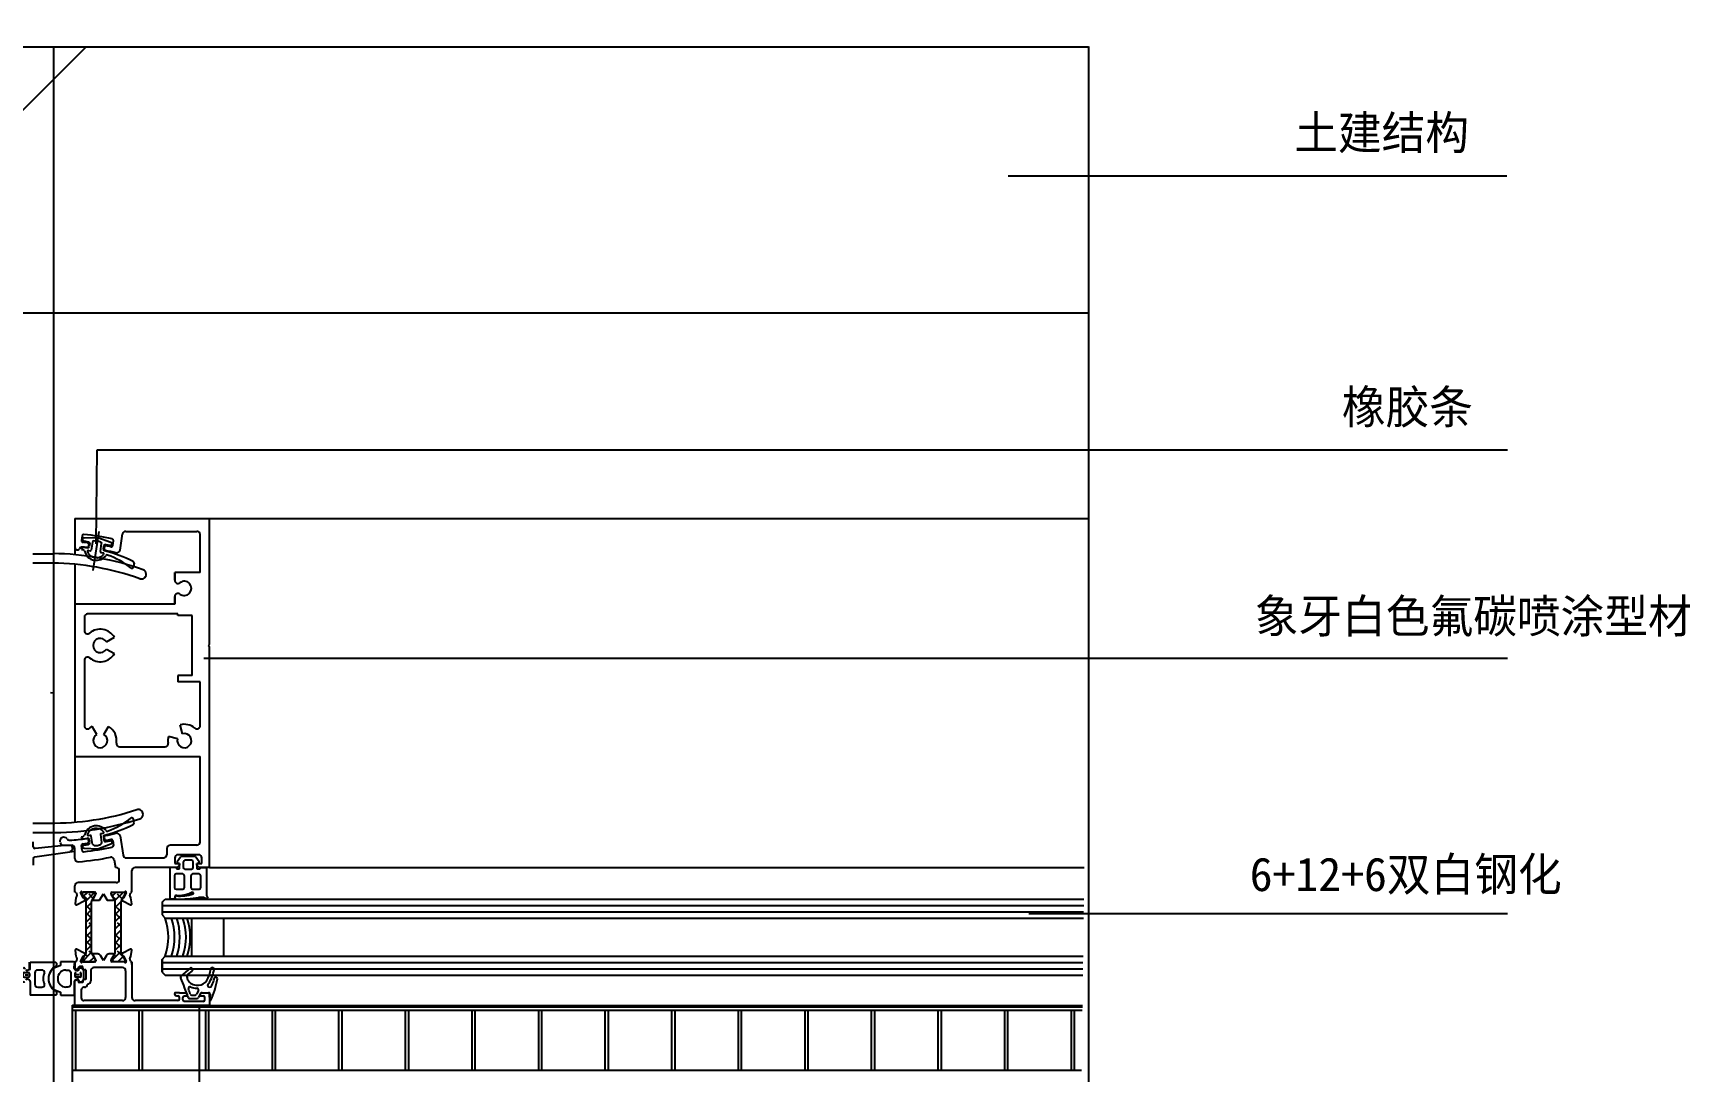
# Model space of a CAD drawing. Header units: metres. Extents: x 2762 to 3725, y 1252 to 2550.
# Drawn here: x 3202 to 3725, y 2222 to 2550 of the extents above; entities that cross this region are included whole.
import ezdxf

# ---------------------------------------------------------------- set-up
doc = ezdxf.new("R2010")
doc.units = ezdxf.units.M
for name, color, linetype in [('1', 1, 'Continuous'), ('10', 1, 'Continuous'), ('3', 5, 'Continuous'), ('4', 4, 'Continuous'), ('CENTER', 2, 'Continuous'), ('GOMMA', 3, 'Continuous'), ('GROSSA', 4, 'Continuous'), ('型材', 1, 'Continuous'), ('填充', 1, 'Continuous'), ('胶条', 6, 'Continuous'), ('隔热条', 3, 'Continuous')]:
    doc.layers.add(name, color=color, linetype=linetype)

# ---------------------------------------------------------------- blocks, each defined once
blk = doc.blocks.new('14')
blk.add_line((6720.41, -286.02), (6720.41, -284.07))
blk.add_arc((6735.07, -284.47), 0.5, 149.98, 175.34)
blk.add_arc((6735.07, -284.47), 0.5, 149.98, 175.34)
at = {"layer": '10'}
blk.add_line((6720.61, -290.11), (6720.61, -294.47), dxfattribs=at)
at = {"layer": '10', "color": 6}
blk.add_line((6730.28, -294.47), (6730.16, -294.47), dxfattribs=at)
at = {"layer": '3', "color": 6, "linetype": 'Continuous'}
for centre, radius, start, end in [((6731.07, -289.27), 4.69, 126.04, 233.96), ((6730.73, -289.27), 4.34, 131.21, 228.86), ((6728.24, -284.72), 0.77, 275.95, 57.9), ((6731.97, -289.24), 2.7, 92.55, 267.45), ((6728.28, -289.24), 3.61, 150.11, 209.89), ((6728.25, -293.82), 0.77, 302.1, 84.05)]:
    blk.add_arc(centre, radius, start, end, dxfattribs=at)
at = {"layer": 'GOMMA', "color": 6}
for p, q in [((6720.61, -286.02), (6720.61, -284.07)), ((6720.61, -284.07), (6728.64, -284.07)), ((6730.16, -285.07), (6727.87, -286)), ((6730.16, -283.94), (6730.16, -285.07)), ((6734.17, -283.94), (6730.16, -283.94)), ((6734.46, -284), (6734.17, -283.94)), ((6734.46, -284), (6734.17, -283.94)), ((6734.46, -284), (6734.46, -284)), ((6734.46, -284), (6734.46, -284)), ((6734.46, -284), (6734.46, -284)), ((6734.46, -284), (6734.46, -284)), ((6734.49, -286.02), (6734.58, -284.43)), ((6734.71, -286.38), (6735.31, -286.68)), ((6735.98, -286.23), (6736.19, -286.01)), ((6736.48, -285.89), (6736.56, -285.89)), ((6736.84, -286.01), (6737.37, -286.55)), ((6737.49, -289.3), (6737.49, -286.83)), ((6734.69, -287.71), (6734.69, -288.42)), ((6734.71, -289.76), (6735.31, -289.46)), ((6736.29, -288.82), (6735.09, -288.82)), ((6736.13, -288.07), (6735.13, -288.07)), ((6735.98, -289.91), (6736.19, -290.12)), ((6736.48, -290.24), (6736.56, -290.24)), ((6736.69, -288.42), (6736.69, -287.71)), ((6736.84, -290.12), (6737.37, -289.59)), ((6726.38, -294.47), (6720.61, -294.47)), ((6730.28, -294.47), (6734.49, -294.47))]:
    blk.add_line(p, q, dxfattribs=at)
at = {"layer": 'GOMMA'}
blk.add_line((6734.49, -290.11), (6734.49, -294.47), dxfattribs=at)
at = {"layer": 'GOMMA', "color": 6}
for points in [[(6725.14, -287.44, 0.41), (6724.24, -286.54), (6722.99, -286.54, 0.41), (6722.09, -287.44), (6722.09, -291.04, 0.41), (6722.99, -291.94), (6724.24, -291.94, 0.41), (6725.14, -291.04)], [(6731.85, -286.54), (6732.52, -286.54, -0.41), (6733.42, -287.44), (6733.42, -291.04, -0.41), (6732.52, -291.94), (6731.85, -291.94)]]:
    blk.add_lwpolyline(points, format="xyb", dxfattribs=at)
for points in [[(6727.87, -292.54), (6730.16, -293.47), (6730.16, -294.47)], [(6728.66, -294.47), (6728.64, -294.47), (6726.38, -294.47)]]:
    blk.add_lwpolyline(points, dxfattribs=at)
for centre, radius, start, end in [((6734.46, -284.2), 0.2, 352.16, 90), ((6734.89, -286.02), 0.4, 180, 243.43), ((6735.07, -284.47), 0.5, 149.98, 175.34), ((6735.09, -287.71), 0.4, 90, 180), ((6735.49, -286.22), 0.49, 248.5, 359.37), ((6736.48, -286.29), 0.4, 90, 135.38), ((6736.29, -287.71), 0.4, 0, 90), ((6736.56, -286.29), 0.4, 44.98, 90), ((6737.09, -286.83), 0.4, 0, 44.98), ((6734.89, -290.11), 0.4, 116.57, 180), ((6735.09, -288.42), 0.4, 180, 270), ((6735.49, -289.81), 0.4, 13.48, 116.57), ((6736.27, -289.63), 0.4, 193.48, 224.62), ((6736.48, -289.84), 0.4, 224.62, 270), ((6736.29, -288.42), 0.4, 270, 360), ((6736.56, -289.84), 0.4, 270, 315.02), ((6737.09, -289.3), 0.4, 315.02, 0)]:
    blk.add_arc(centre, radius, start, end, dxfattribs=at)
at = {"layer": '胶条'}
for p, q in [((6717.61, -289.3), (6717.61, -286.83)), ((6718.27, -286.01), (6717.73, -286.55)), ((6718.63, -285.89), (6718.55, -285.89)), ((6718.81, -287.31), (6720.01, -287.31)), ((6719.12, -286.23), (6718.91, -286.01)), ((6720.39, -286.38), (6719.79, -286.68)), ((6718.27, -290.12), (6717.73, -289.59)), ((6718.41, -288.42), (6718.41, -287.71)), ((6718.63, -290.24), (6718.55, -290.24)), ((6718.81, -288.82), (6720.01, -288.82)), ((6718.98, -288.07), (6719.98, -288.07)), ((6719.41, -287.91), (6719.41, -288.27)), ((6720.39, -289.76), (6719.79, -289.46)), ((6720.41, -287.71), (6720.41, -288.42))]:
    blk.add_line(p, q, dxfattribs=at)
for centre, start, end in [((6718.55, -286.29), 90, 135.02), ((6718.81, -287.71), 90, 180), ((6718.63, -286.29), 44.62, 90), ((6719.61, -286.32), 193.48, 296.57), ((6720.01, -287.71), 360, 90), ((6720.21, -286.02), 296.57, 0), ((6718.01, -289.3), 180, 224.98), ((6718.55, -289.84), 224.98, 270), ((6718.81, -288.42), 180, 270), ((6718.63, -289.84), 270, 315.38), ((6719.61, -289.81), 63.43, 166.52), ((6720.01, -288.42), 270, 360), ((6720.21, -290.11), 360, 63.43)]:
    blk.add_arc(centre, 0.4, start, end, dxfattribs=at)

msp = doc.modelspace()

# ---------------------------------------------------------------- hatches: boundary and pattern name
at = {"layer": '填充'}
h = msp.add_hatch(dxfattribs=at)
h.set_pattern_fill('ANSI31', scale=150)
h.paths.add_polyline_path([(2883.64, 2549.79), (2882.48, 2461.57), (3208.7, 2461.57), (3208.7, 2545.53)])
h.paths.add_polyline_path([(3208.7, 2545.5), (3208.7, 2461.58), (3535.21, 2465.85), (3535.21, 2545.5)])
h = msp.add_hatch(dxfattribs=at)
h.set_pattern_fill('AR-CONC', scale=10)
h.paths.add_polyline_path([(3208.7, 2461.57), (3208.7, 2545.53), (2883.64, 2549.79), (2882.48, 2461.57)])
h.paths.add_polyline_path([(3208.7, 2545.5), (3208.7, 2461.58), (3535.21, 2465.85), (3535.21, 2545.5)])
at = {"layer": '隔热条'}
h = msp.add_hatch(dxfattribs=at)
h.set_pattern_fill('ANSI38', scale=0.5)
h.paths.add_polyline_path([(3220.76, 2275.7, -0.13), (3220.92, 2276.3), (3221.09, 2276.6, -0.09), (3221.11, 2276.66), (3221.4, 2277.14), (3221.96, 2278.1), (3221.96, 2278.46, 0.41), (3221.56, 2278.86), (3218.15, 2278.86, 0.41), (3217.76, 2278.46), (3217.76, 2278.1), (3218.46, 2276.88), (3218.53, 2276.88, -0.58), (3218.69, 2276.57), (3218.66, 2276.53), (3218.8, 2276.3, -0.13), (3218.96, 2275.7), (3218.96, 2260.02, -0.13), (3218.8, 2259.42), (3218.66, 2259.19), (3218.69, 2259.15, -0.58), (3218.53, 2258.84), (3218.46, 2258.84), (3217.76, 2257.62), (3217.76, 2257.26, 0.41), (3218.16, 2256.86), (3221.56, 2256.86, 0.41), (3221.96, 2257.26), (3221.96, 2257.62), (3221.4, 2258.58), (3221.11, 2259.06, -0.09), (3221.09, 2259.12), (3220.92, 2259.42, -0.13), (3220.76, 2260.02)])
h = msp.add_hatch(dxfattribs=at)
h.set_pattern_fill('ANSI38', scale=0.5)
h.paths.add_polyline_path([(3227, 2257.62), (3227, 2257.26, 0.41), (3227.4, 2256.86), (3230.8, 2256.86, 0.41), (3231.2, 2257.26), (3231.2, 2257.62), (3230.49, 2258.84), (3230.43, 2258.84, -0.58), (3230.27, 2259.15), (3230.29, 2259.19), (3230.16, 2259.42, -0.13), (3230, 2260.02), (3230, 2275.7, -0.13), (3230.16, 2276.3), (3230.29, 2276.53), (3230.27, 2276.57, -0.58), (3230.43, 2276.88), (3230.49, 2276.88), (3231.2, 2278.1), (3231.2, 2278.46, 0.41), (3230.81, 2278.86), (3227.39, 2278.86, 0.41), (3227, 2278.46), (3227, 2278.1), (3227.55, 2277.14), (3227.84, 2276.66, -0.09), (3227.86, 2276.6), (3228.04, 2276.3, -0.13), (3228.2, 2275.7), (3228.2, 2260.02, -0.13), (3228.04, 2259.42), (3227.86, 2259.12, -0.09), (3227.84, 2259.06), (3227.55, 2258.58)])

# ---------------------------------------------------------------- linework, layer by layer
for p, q in [((3215.48, 2396.66), (3215.48, 2385.34)), ((3215.48, 2396.66), (3535.24, 2396.66)), ((3257.98, 2357.06), (3257.98, 2396.66)), ((3215.48, 2387.91), (3215.48, 2387.53)), ((3217.77, 2391.27), (3217.54, 2389.79)), ((3217.86, 2390.19), (3217.86, 2390.19)), ((3219.86, 2388.47), (3219.78, 2387.98)), ((3223.05, 2392.61), (3221.09, 2380.27)), ((3227.24, 2388.7), (3227.24, 2388.7)), ((3227.41, 2388.22), (3227.65, 2389.71)), ((3229.71, 2386.72), (3230.52, 2391.82)), ((3231.5, 2392.66), (3253.98, 2392.66)), ((3254.98, 2379.66), (3254.98, 2391.66)), ((3202.2, 2385.57), (3208.7, 2385.57)), ((3217.64, 2387.25), (3217.59, 2386.96)), ((3217.59, 2386.96), (3218.09, 2386.88)), ((3218.21, 2387.67), (3219.46, 2387.47)), ((3224.72, 2387.19), (3224.8, 2387.69)), ((3208.7, 2382.57), (3202.2, 2382.57)), ((3215.48, 2382.33), (3215.48, 2369.66)), ((3237.97, 2379.11), (3237.97, 2379.11)), ((3246.98, 2379.66), (3246.98, 2377.22)), ((3254.98, 2379.66), (3246.98, 2379.66)), ((3246.98, 2377.22), (3246.98, 2379.66)), ((3246.98, 2369.66), (3215.48, 2369.66)), ((3215.48, 2369.66), (3215.48, 2321.66)), ((3246.98, 2372.1), (3246.98, 2369.66)), ((3246.98, 2369.66), (3246.98, 2372.1)), ((3218.48, 2365.66), (3218.48, 2361.33)), ((3247.98, 2366.66), (3219.48, 2366.66)), ((3247.98, 2366.16), (3247.98, 2366.66)), ((3252.48, 2366.16), (3247.98, 2366.16)), ((3252.48, 2347.16), (3252.48, 2366.16)), ((3225.43, 2357.79), (3227.94, 2359.24)), ((3257.58, 2356.66), (3257.98, 2357.06)), ((3257.58, 2356.66), (3257.98, 2356.26)), ((3218.48, 2351.99), (3218.48, 2331.33)), ((3225.43, 2355.54), (3227.94, 2354.09)), ((3257.98, 2286.66), (3257.98, 2356.26)), ((3247.98, 2347.16), (3247.98, 2345.16)), ((3252.48, 2347.16), (3247.98, 2347.16)), ((3207.77, 2341.78), (3208.57, 2341.77)), ((3254.98, 2345.16), (3247.98, 2345.16)), ((3254.98, 2331.33), (3254.98, 2345.16)), ((3222.35, 2328.61), (3220.9, 2331.12)), ((3224.6, 2328.61), (3226.05, 2331.12)), ((3249.39, 2328.83), (3248.64, 2331.63)), ((3247.8, 2327.24), (3245, 2327.99)), ((3215.48, 2321.66), (3215.48, 2300.99)), ((3215.48, 2321.66), (3254.98, 2321.66)), ((3229.55, 2324.66), (3243.91, 2324.66)), ((3254.98, 2294.66), (3254.98, 2321.66)), ((3202.2, 2300.57), (3208.7, 2300.57)), ((3236.98, 2303.43), (3236.98, 2303.43)), ((3208.7, 2297.57), (3202.2, 2297.57)), ((3219.86, 2294.85), (3219.78, 2295.34)), ((3224.72, 2296.13), (3224.8, 2295.63)), ((3227.41, 2295.1), (3227.65, 2293.61)), ((3229.71, 2296.6), (3230.68, 2290.5)), ((3211.79, 2293.66), (3214.48, 2293.66)), ((3215.48, 2289.43), (3215.48, 2292.66)), ((3217.77, 2292.05), (3217.54, 2293.53)), ((3217.86, 2293.13), (3217.86, 2293.13)), ((3227.87, 2289.05), (3228.25, 2286.66)), ((3231.66, 2289.66), (3243.48, 2289.66)), ((3244.48, 2292.66), (3244.48, 2290.66)), ((3253.98, 2293.66), (3245.48, 2293.66)), ((3246.98, 2289.66), (3246.98, 2287.86)), ((3254.48, 2290.66), (3247.98, 2290.66)), ((3255.48, 2287.86), (3255.48, 2289.66)), ((3228.48, 2286.66), (3228.25, 2286.66)), ((3229.48, 2282.86), (3229.48, 2285.66)), ((3233.48, 2278.86), (3233.48, 2285.66)), ((3247.78, 2286.66), (3234.48, 2286.66)), ((3246.98, 2287.86), (3248.48, 2287.86)), ((3248.48, 2287.36), (3247.78, 2286.66)), ((3253.98, 2287.86), (3255.48, 2287.86)), ((3254.68, 2286.66), (3253.98, 2287.36)), ((3257.98, 2286.66), (3254.68, 2286.66)), ((3257.98, 2286.66), (3533.8, 2286.66)), ((3215.48, 2278.86), (3215.48, 2280.86)), ((3215.64, 2278.86), (3215.48, 2278.86)), ((3215.94, 2278.62), (3216.14, 2277.69)), ((3228.48, 2281.86), (3216.48, 2281.86)), ((3218.18, 2276.99), (3217.3, 2278.7)), ((3217.76, 2278.86), (3221.78, 2278.86)), ((3222.03, 2278.19), (3221.11, 2276.66)), ((3222.08, 2278.56), (3222.08, 2278.34)), ((3223.27, 2276.36), (3224.48, 2278.37)), ((3224.48, 2278.37), (3225.69, 2276.36)), ((3227.84, 2276.66), (3226.92, 2278.19)), ((3227.18, 2278.86), (3231.19, 2278.86)), ((3231.66, 2278.7), (3230.77, 2276.99)), ((3232.81, 2277.69), (3233.02, 2278.62)), ((3233.31, 2278.86), (3233.48, 2278.86)), ((3215.79, 2277.11), (3215.54, 2275.2)), ((3215.96, 2274.89), (3218.39, 2276.1)), ((3218.53, 2276.88), (3218.35, 2276.89)), ((3218.39, 2276.1), (3218.69, 2276.57)), ((3221.29, 2276.36), (3223.27, 2276.36)), ((3225.69, 2276.36), (3227.67, 2276.36)), ((3230.27, 2276.57), (3230.57, 2276.1)), ((3230.6, 2276.89), (3230.43, 2276.88)), ((3230.57, 2276.1), (3233, 2274.89)), ((3233.42, 2275.2), (3233.17, 2277.11)), ((3242.98, 2275.66), (3243.98, 2276.66)), ((3242.98, 2275.66), (3242.98, 2271.66)), ((3242.98, 2274.66), (3533.64, 2274.66)), ((3243.98, 2276.66), (3533.66, 2276.66)), ((3242.98, 2272.66), (3533.61, 2272.66)), ((3242.98, 2271.66), (3243.98, 2270.66)), ((3243.98, 2270.66), (3533.59, 2270.66)), ((3252.3, 2270.66), (3252.3, 2258.66)), ((3262.3, 2270.66), (3262.3, 2258.66)), ((3215.54, 2260.52), (3215.79, 2258.61)), ((3216.14, 2258.03), (3215.94, 2257.1)), ((3218.39, 2259.62), (3215.96, 2260.83)), ((3217.3, 2257.02), (3218.18, 2258.73)), ((3217.48, 2257.71), (3217.48, 2257.71)), ((3218.35, 2258.83), (3218.53, 2258.84)), ((3218.69, 2259.15), (3218.39, 2259.62)), ((3221.11, 2259.06), (3222.03, 2257.53)), ((3222.7, 2259.36), (3221.29, 2259.36)), ((3222.08, 2257.38), (3222.08, 2257.16)), ((3224.48, 2257.35), (3223.56, 2258.88)), ((3225.4, 2258.88), (3224.48, 2257.35)), ((3227.67, 2259.36), (3226.25, 2259.36)), ((3226.88, 2257.16), (3226.88, 2257.38)), ((3226.92, 2257.53), (3227.84, 2259.06)), ((3230.57, 2259.62), (3230.27, 2259.15)), ((3230.43, 2258.84), (3230.6, 2258.83)), ((3233, 2260.83), (3230.57, 2259.62)), ((3230.77, 2258.73), (3231.66, 2257.02)), ((3233.02, 2257.1), (3232.81, 2258.03)), ((3233.17, 2258.61), (3233.42, 2260.52)), ((3242.98, 2257.66), (3243.98, 2258.66)), ((3242.98, 2253.66), (3242.98, 2257.66)), ((3242.98, 2257.66), (3242.98, 2253.66)), ((3243.98, 2258.66), (3533.43, 2258.66)), ((3215.64, 2256.86), (3215.48, 2256.86)), ((3215.48, 2254.91), (3215.48, 2256.86)), ((3215.48, 2254.91), (3215.48, 2256.45)), ((3215.59, 2254.73), (3216.19, 2254.43)), ((3216.48, 2254.61), (3216.48, 2254.86)), ((3217.98, 2255.36), (3216.98, 2255.36)), ((3221.78, 2256.86), (3217.76, 2256.86)), ((3217.98, 2254.86), (3217.98, 2255.36)), ((3218.48, 2256.86), (3218.33, 2256.86)), ((3218.98, 2254.36), (3218.48, 2254.36)), ((3218.98, 2254.36), (3218.98, 2251.36)), ((3220.48, 2254.06), (3220.48, 2250.86)), ((3230.48, 2255.06), (3221.48, 2255.06)), ((3231.19, 2256.86), (3227.18, 2256.86)), ((3231.48, 2254.06), (3231.48, 2245.66)), ((3233.31, 2256.86), (3233.48, 2256.86)), ((3233.48, 2256.06), (3233.48, 2256.86)), ((3233.48, 2256.86), (3233.48, 2245.66)), ((3242.98, 2256.66), (3533.4, 2256.66)), ((3242.98, 2254.66), (3533.38, 2254.66)), ((3242.98, 2253.66), (3243.98, 2252.66)), ((3242.98, 2253.66), (3243.98, 2252.66)), ((3243.98, 2252.66), (3533.35, 2252.66)), ((3215.48, 2243.16), (3215.48, 2250.81)), ((3215.59, 2250.99), (3216.19, 2251.29)), ((3216.48, 2251.11), (3216.48, 2250.86)), ((3217.98, 2250.36), (3216.98, 2250.36)), ((3217.48, 2248.01), (3217.48, 2245.51)), ((3217.98, 2250.86), (3217.98, 2250.36)), ((3218.48, 2248.86), (3218.33, 2248.86)), ((3218.98, 2251.36), (3218.48, 2251.36)), ((3246.98, 2246.62), (3246.98, 2246.92)), ((3248.49, 2247.12), (3247.18, 2247.12)), ((3248.49, 2247.12), (3250.38, 2247.12)), ((3255.27, 2247.07), (3255.36, 2247.07)), ((3255.58, 2247.12), (3257.78, 2247.12)), ((3255.58, 2247.12), (3257.78, 2247.12)), ((3257.98, 2245.78), (3257.98, 2246.92)), ((3257.98, 2245.78), (3257.98, 2246.92)), ((3214.75, 1946.68), (3214.75, 2243.18)), ((3257.98, 2243.16), (3215.48, 2243.16)), ((3215.75, 2222.68), (3215.75, 2241.68)), ((3217.48, 2245.51), (3217.48, 2245.51)), ((3230.48, 2244.66), (3218.33, 2244.66)), ((3247.98, 2244.66), (3234.48, 2244.66)), ((3235.75, 2222.68), (3235.75, 2241.68)), ((3236.75, 2222.68), (3236.75, 2241.68)), ((3247.48, 2246.12), (3247.98, 2246.12)), ((3248.48, 2245.16), (3248.48, 2245.62)), ((3249.48, 2244.91), (3249.48, 2245.62)), ((3249.98, 2246.12), (3250.78, 2246.12)), ((3255.98, 2244.41), (3249.98, 2244.41)), ((3250.98, 2246.32), (3250.98, 2246.52)), ((3250.98, 2246.32), (3250.98, 2246.52)), ((3254.75, 1946.68), (3254.75, 2243.18)), ((3254.98, 2246.32), (3254.98, 2246.52)), ((3255.18, 2246.12), (3255.98, 2246.12)), ((3256.48, 2244.91), (3256.48, 2245.62)), ((3256.75, 2222.68), (3256.75, 2241.68)), ((3257.75, 2222.68), (3257.75, 2241.68)), ((3257.98, 2245.78), (3257.98, 2243.16)), ((3257.98, 2245.78), (3257.98, 2243.66)), ((3257.98, 2243.16), (3533.23, 2243.16)), ((3277.75, 2222.68), (3277.75, 2241.68)), ((3278.75, 2222.68), (3278.75, 2241.68)), ((3298.75, 2222.68), (3298.75, 2241.68)), ((3299.75, 2222.68), (3299.75, 2241.68)), ((3319.75, 2222.68), (3319.75, 2241.68)), ((3320.75, 2222.68), (3320.75, 2241.68)), ((3340.75, 2222.68), (3340.75, 2241.68)), ((3341.75, 2222.68), (3341.75, 2241.68)), ((3361.75, 2222.68), (3361.75, 2241.68)), ((3362.75, 2222.68), (3362.75, 2241.68)), ((3382.75, 2222.68), (3382.75, 2241.68)), ((3383.75, 2222.68), (3383.75, 2241.68)), ((3403.75, 2222.68), (3403.75, 2241.68)), ((3404.75, 2222.68), (3404.75, 2241.68)), ((3424.75, 2222.68), (3424.75, 2241.68)), ((3425.75, 2222.68), (3425.75, 2241.68)), ((3445.75, 2222.68), (3445.75, 2241.68)), ((3446.75, 2222.68), (3446.75, 2241.68)), ((3466.75, 2222.68), (3466.75, 2241.68)), ((3467.75, 2222.68), (3467.75, 2241.68)), ((3487.75, 2222.68), (3487.75, 2241.68)), ((3488.75, 2222.68), (3488.75, 2241.68)), ((3508.75, 2222.68), (3508.75, 2241.68)), ((3509.75, 2222.68), (3509.75, 2241.68)), ((3529.75, 2222.68), (3529.75, 2241.68)), ((3530.75, 2222.68), (3530.75, 2241.68))]:
    msp.add_line(p, q)
for centre, radius, start, end in [((3218.03, 2389.71), 0.5, 170.98, 263.77), ((3218.27, 2391.2), 0.5, 83.72, 170.98), ((3218.36, 2390.11), 0.5, 80.98, 170.98), ((3207.98, 2297.66), 92.1, 82.86, 83.77), ((3207.98, 2297.66), 94.6, 78.24, 83.72), ((3219.29, 2388.06), 0.5, 262.87, 350.98), ((3219.37, 2388.55), 0.5, 350.98, 82.86), ((3225.29, 2387.61), 0.5, 79.1, 170.98), ((3207.98, 2297.66), 92.1, 78.2, 79.1), ((3226.92, 2388.3), 0.5, 258.2, 350.98), ((3227.16, 2389.78), 0.5, 350.98, 78.24), ((3231.5, 2391.66), 1, 90, 170.98), ((3253.98, 2391.66), 1, 0, 90), ((3207.4, 2297.66), 88, 70.36, 89.25), ((3216.23, 2387.53), 0.75, 180, 332.55), ((3217.78, 2386.72), 1, 83.72, 152.55), ((3207.98, 2297.66), 90.6, 82.87, 83.72), ((3219.53, 2387.96), 0.5, 260.98, 350.98), ((3225.21, 2387.11), 0.5, 170.98, 259.09), ((3207.98, 2297.66), 90.6, 76.91, 79.09), ((3228.72, 2386.88), 1, 256.91, 350.98), ((3207.4, 2297.66), 85, 70.36, 89.25), ((3236.47, 2379.13), 1.5, 250.36, 359.25), ((3236.47, 2379.13), 1.5, 359.25, 70.36), ((3247.98, 2377.22), 1, 180, 307.98), ((3247.98, 2372.1), 1, 52.02, 180), ((3249.98, 2374.66), 2.25, 232.02, 127.98), ((3219.48, 2365.66), 1, 90, 180), ((3223.48, 2356.66), 5.15, 30, 130.57), ((3219.48, 2361.33), 1, 180, 310.57), ((3223.48, 2356.66), 2.25, 30, 330), ((3219.48, 2351.99), 1, 49.43, 180), ((3223.48, 2356.66), 5.15, 229.43, 330), ((3219.48, 2331.33), 1, 180, 310.57), ((3223.48, 2326.66), 5.15, 120, 130.57), ((3223.48, 2326.66), 5.15, 350.64, 60), ((3249.98, 2326.66), 5.15, 49.43, 105), ((3253.98, 2331.33), 1, 229.43, 0), ((3223.48, 2326.66), 2.25, 120, 60), ((3229.55, 2325.66), 1, 170.64, 270), ((3243.91, 2325.66), 1, 270, 9.36), ((3249.98, 2326.66), 5.15, 165, 189.36), ((3249.98, 2326.66), 2.25, 165, 105), ((3208.55, 2385.66), 85, 269.25, 288.14), ((3235.48, 2303.45), 1.5, 359.25, 108.14), ((3208.55, 2385.66), 88, 269.25, 288.14), ((3235.48, 2303.45), 1.5, 288.14, 359.25), ((3212, 2294.92), 1.25, 36.28, 189.02), ((3211.79, 2294.66), 1, 189.02, 270), ((3213.82, 2296.25), 1, 216.28, 273.74), ((3207.98, 2385.66), 90.6, 273.74, 277.13), ((3218.03, 2293.61), 0.5, 96.23, 189.02), ((3207.98, 2385.66), 92.1, 276.23, 277.14), ((3219.29, 2295.26), 0.5, 9.02, 97.13), ((3219.37, 2294.77), 0.5, 277.14, 9.02), ((3225.21, 2296.21), 0.5, 100.91, 189.02), ((3225.29, 2295.71), 0.5, 189.02, 280.9), ((3207.98, 2385.66), 90.6, 280.91, 283.09), ((3207.98, 2385.66), 92.1, 280.9, 281.8), ((3226.92, 2295.02), 0.5, 9.02, 101.8), ((3228.72, 2296.44), 1, 9.02, 103.09), ((3253.98, 2294.66), 1, 270, 0), ((3214.48, 2292.66), 1, 0, 90), ((3216.48, 2289.43), 1, 180, 275.05), ((3207.98, 2385.66), 97.6, 275.05, 281.05), ((3218.27, 2292.12), 0.5, 189.02, 276.28), ((3207.98, 2385.66), 94.6, 276.28, 281.76), ((3226.88, 2288.89), 1, 9.02, 101.05), ((3227.16, 2293.54), 0.5, 281.76, 9.02), ((3231.66, 2290.66), 1, 189.02, 270), ((3243.48, 2290.66), 1, 270, 0), ((3245.48, 2292.66), 1, 90, 180), ((3247.98, 2289.66), 1, 90, 180), ((3254.48, 2289.66), 1, 0, 90), ((3228.48, 2285.66), 1, 0, 90), ((3234.48, 2285.66), 1, 90, 180), ((3216.48, 2280.86), 1, 90, 180), ((3215.64, 2278.56), 0.3, 12.48, 90), ((3217.51, 2278.83), 0.25, 8, 209.91), ((3221.78, 2278.56), 0.3, 360, 90), ((3221.78, 2278.34), 0.3, 328.92, 0), ((3227.18, 2278.56), 0.3, 90, 180), ((3227.18, 2278.34), 0.3, 180, 211.08), ((3228.48, 2282.86), 1, 270, 0), ((3231.44, 2278.83), 0.25, 330.09, 172), ((3233.31, 2278.56), 0.3, 90, 167.52), ((3215.83, 2275.16), 0.3, 172.48, 294.74), ((3216.09, 2277.07), 0.3, 112.92, 172.48), ((3215.85, 2277.62), 0.3, 292.92, 12.48), ((3218.36, 2277.09), 0.2, 207.48, 267.48), ((3218.52, 2276.68), 0.2, 327.48, 87.48), ((3221.29, 2276.56), 0.2, 148.99, 270.02), ((3227.67, 2276.56), 0.2, 270, 31.08), ((3230.43, 2276.68), 0.2, 92.52, 212.52), ((3230.59, 2277.09), 0.2, 272.52, 332.52), ((3233.1, 2277.62), 0.3, 167.52, 247.08), ((3232.87, 2277.07), 0.3, 7.52, 67.08), ((3233.12, 2275.16), 0.3, 245.26, 7.52), ((3226.08, 2264.66), 18.87, 341.46, 18.54), ((3228.05, 2264.66), 18.87, 341.46, 18.54), ((3229.69, 2264.66), 18.87, 341.46, 18.54), ((3231.66, 2264.66), 18.87, 341.46, 18.54), ((3232.98, 2264.66), 18.87, 341.46, 18.54), ((3215.83, 2260.56), 0.3, 65.26, 187.52), ((3216.09, 2258.65), 0.3, 187.52, 247.08), ((3215.85, 2258.1), 0.3, 347.52, 67.08), ((3218.36, 2258.63), 0.2, 92.52, 152.52), ((3218.52, 2259.04), 0.2, 272.52, 32.52), ((3221.29, 2259.16), 0.2, 90, 211.08), ((3221.78, 2257.38), 0.3, 360, 31.08), ((3222.7, 2258.36), 1, 31.08, 90), ((3226.25, 2258.36), 1, 90, 148.92), ((3227.18, 2257.38), 0.3, 148.92, 180), ((3227.67, 2259.16), 0.2, 328.92, 90), ((3230.43, 2259.04), 0.2, 147.48, 267.48), ((3230.59, 2258.63), 0.2, 27.48, 87.48), ((3233.1, 2258.1), 0.3, 112.92, 192.48), ((3233.12, 2260.56), 0.3, 352.48, 114.74), ((3232.87, 2258.65), 0.3, 292.92, 352.48), ((3215.68, 2254.91), 0.2, 180, 243.43), ((3215.64, 2257.16), 0.3, 270, 347.52), ((3216.28, 2254.61), 0.2, 243.43, 0), ((3216.98, 2254.86), 0.5, 90, 180), ((3217.51, 2256.89), 0.25, 150.09, 352), ((3218.48, 2254.86), 0.5, 180, 270), ((3221.48, 2254.06), 1, 90, 180), ((3221.78, 2257.16), 0.3, 270, 0), ((3227.18, 2257.16), 0.3, 180, 270), ((3230.48, 2254.06), 1, 0, 90), ((3231.44, 2256.89), 0.25, 188, 29.91), ((3233.31, 2257.16), 0.3, 192.48, 270), ((3215.68, 2250.81), 0.2, 116.57, 180), ((3216.28, 2251.11), 0.2, 0, 116.57), ((3216.98, 2250.86), 0.5, 180, 270), ((3218.33, 2248.01), 0.85, 90, 180), ((3218.48, 2250.86), 0.5, 90, 180), ((3218.48, 2249.86), 1, 270, 0), ((3219.48, 2250.86), 1, 270, 0), ((3247.18, 2246.92), 0.2, 90, 180), ((3250.38, 2246.52), 0.6, 0, 90), ((3250.38, 2246.52), 0.6, 0, 90), ((3255.58, 2246.52), 0.6, 90, 180), ((3257.78, 2246.92), 0.2, 0, 90), ((3257.78, 2246.92), 0.2, 0, 90), ((3218.33, 2245.51), 0.85, 180, 270), ((3230.48, 2245.66), 1, 270, 0), ((3234.48, 2245.66), 1, 180, 270), ((3247.48, 2246.62), 0.5, 180, 270), ((3247.98, 2245.62), 0.5, 0, 90), ((3247.98, 2245.16), 0.5, 270, 0), ((3249.98, 2245.62), 0.5, 90, 180), ((3249.98, 2244.91), 0.5, 180, 270), ((3250.78, 2246.32), 0.2, 270, 0), ((3255.18, 2246.32), 0.2, 180, 270), ((3255.98, 2245.62), 0.5, 0, 90), ((3255.98, 2244.91), 0.5, 270, 0)]:
    msp.add_arc(centre, radius, start, end)
at = {"layer": '1'}
for p, q in [((2873.81, 2545.5), (3535.21, 2545.5)), ((3535.21, 2545.55), (3535.21, 1796.61)), ((2882.48, 2461.57), (3535.21, 2461.57)), ((3215.48, 2256.86), (3215.48, 2254.91)), ((3214.75, 2242.68), (3533.22, 2242.68)), ((3214.75, 2241.68), (3533.21, 2241.68)), ((3214.75, 2222.68), (3532.96, 2222.68))]:
    msp.add_line(p, q, dxfattribs=at)
at = {"layer": '10'}
for p, q in [((3509.79, 2504.81), (3667.05, 2504.81)), ((3222.15, 2388.67), (3222.53, 2418.36)), ((3222.53, 2418.36), (3667.33, 2418.36)), ((3256.15, 2352.63), (3667.33, 2352.63)), ((3516.33, 2272.17), (3667.33, 2272.17))]:
    msp.add_line(p, q, dxfattribs=at)
at = {"layer": '4'}
msp.add_line((3215.48, 2243.16), (3214.75, 2243.18), dxfattribs=at)
at = {"layer": 'CENTER'}
msp.add_line((3208.7, 2545.5), (3208.7, 1802.04), dxfattribs=at)
at = {"layer": 'GOMMA'}
for p, q in [((3248.48, 2287.86), (3247.95, 2288)), ((3254.98, 2286.66), (3256.98, 2286.66)), ((3246.68, 2276.66), (3245.78, 2276.66))]:
    msp.add_line(p, q, dxfattribs=at)
at = {"layer": 'GROSSA'}
for p, q in [((3248.48, 2287.86), (3248.48, 2287.36)), ((3253.98, 2287.36), (3253.98, 2287.86))]:
    msp.add_line(p, q, dxfattribs=at)
at = {"layer": '型材'}
msp.add_line((3226.88, 2278.34), (3226.88, 2278.56), dxfattribs=at)
at = {"layer": '胶条'}
for p, q in [((3218.28, 2389.62), (3219.76, 2389.38)), ((3218.43, 2390.61), (3222.76, 2390.75)), ((3220.17, 2388.81), (3220.03, 2387.89)), ((3221.06, 2389.29), (3220.66, 2386.77)), ((3221.54, 2389.71), (3222.59, 2389.74)), ((3222.59, 2389.75), (3223.6, 2389.38)), ((3222.76, 2390.75), (3226.83, 2389.27)), ((3223.52, 2386.32), (3223.92, 2388.83)), ((3224.45, 2387.06), (3224.62, 2388.11)), ((3225.19, 2388.52), (3226.67, 2388.29)), ((3225.39, 2388.49), (3226.67, 2388.29)), ((3219.75, 2386.61), (3220.32, 2386.52)), ((3223.77, 2385.98), (3224.33, 2385.89)), ((3234.14, 2382.6), (3233.96, 2381.44)), ((3234.14, 2300.72), (3233.96, 2301.88)), ((3202.36, 2293.14), (3202.31, 2294.74)), ((3217.59, 2296.36), (3218.09, 2296.44)), ((3217.64, 2296.07), (3217.59, 2296.36)), ((3218.21, 2295.65), (3219.46, 2295.85)), ((3218.28, 2293.7), (3219.76, 2293.94)), ((3219.75, 2296.71), (3220.32, 2296.8)), ((3220.17, 2294.51), (3220.03, 2295.43)), ((3221.06, 2294.03), (3220.66, 2296.55)), ((3222.59, 2293.57), (3223.6, 2293.94)), ((3222.76, 2292.57), (3226.83, 2294.05)), ((3223.52, 2297), (3223.92, 2294.49)), ((3223.77, 2297.34), (3224.33, 2297.43)), ((3224.45, 2296.26), (3224.62, 2295.21)), ((3225.19, 2294.8), (3226.67, 2295.03)), ((3225.39, 2294.83), (3226.67, 2295.03)), ((3227.24, 2294.62), (3227.24, 2294.62)), ((3202.37, 2289.5), (3202.31, 2287.39)), ((3202.58, 2291.3), (3202.58, 2291.3)), ((3202.8, 2289.98), (3215.33, 2291.8)), ((3212.2, 2293.57), (3202.9, 2292.66)), ((3218.43, 2292.71), (3222.76, 2292.57)), ((3221.54, 2293.61), (3222.59, 2293.58)), ((3247.77, 2288.54), (3248.8, 2290.03)), ((3249.05, 2290.16), (3253.41, 2290.16)), ((3253.67, 2290.01), (3254.69, 2288.54)), ((3245.48, 2276.96), (3245.48, 2286.66)), ((3247.48, 2286.66), (3247.48, 2286.17)), ((3247.48, 2286.17), (3248.48, 2286.17)), ((3248.48, 2286.17), (3248.48, 2287.86)), ((3254.5, 2288), (3253.98, 2287.86)), ((3253.98, 2287.86), (3253.98, 2286.17)), ((3253.98, 2286.17), (3254.98, 2286.17)), ((3254.98, 2286.17), (3254.98, 2286.66)), ((3256.98, 2286.66), (3256.98, 2277.8)), ((3246.98, 2277.26), (3246.98, 2276.96)), ((3256.08, 2277.16), (3254.47, 2277.16)), ((3257.2, 2276.68), (3256.08, 2277.16)), ((3256.98, 2277.8), (3257.45, 2276.96)), ((3248.98, 2252.32), (3251.97, 2254.88)), ((3251.15, 2252.86), (3252.47, 2253.99)), ((3252.39, 2254.84), (3252.52, 2254.69)), ((3253.74, 2249.57), (3254.51, 2249.57)), ((3254.42, 2247.85), (3253.81, 2246.64)), ((3255.09, 2246.96), (3254.43, 2245.64)), ((3255.36, 2247.07), (3257.63, 2247.17)), ((3251.63, 2245.36), (3253.98, 2245.36)), ((3252.36, 2246.36), (3253.36, 2246.36)), ((3258.13, 2246.67), (3257.9, 2244.69))]:
    msp.add_line(p, q, dxfattribs=at)
for points in [[(3252.28, 2286.16, 0.41), (3252.78, 2286.66), (3252.78, 2288.36, 0.38), (3252.28, 2288.96), (3250.18, 2288.96, 0.38), (3249.68, 2288.36), (3249.68, 2286.66, 0.41), (3250.18, 2286.16)], [(3249.5, 2279.78, 0.41), (3250, 2280.28), (3250, 2284.01, 0.38), (3249.5, 2284.61), (3247.4, 2284.61, 0.38), (3246.9, 2284.01), (3246.9, 2280.28, 0.41), (3247.4, 2279.78)], [(3254.67, 2279.78, 0.41), (3255.17, 2280.28), (3255.17, 2284.01, 0.38), (3254.67, 2284.61), (3252.57, 2284.61, 0.38), (3252.07, 2284.01), (3252.07, 2280.28, 0.41), (3252.57, 2279.78)]]:
    msp.add_lwpolyline(points, format="xyb", close=True, dxfattribs=at)
for centre, radius, start, end in [((3218.36, 2390.11), 0.5, 170.98, 260.98), ((3219.68, 2388.89), 0.5, 350.98, 80.98), ((3221.55, 2389.21), 0.5, 91.87, 170.98), ((3223.43, 2388.91), 0.5, 350.98, 70.09), ((3225.11, 2388.03), 0.5, 80.98, 170.98), ((3226.75, 2388.78), 0.5, 260.98, 350.98), ((3226.75, 2388.78), 0.5, 350.98, 80.98), ((3218.14, 2387.17), 0.5, 80.98, 170.98), ((3218.01, 2386.38), 0.5, 12.94, 80.98), ((3222.21, 2387.35), 3.81, 192.94, 260.98), ((3219.7, 2386.32), 0.3, 80.98, 202.37), ((3222.21, 2387.35), 3.01, 202.37, 260.98), ((3220.36, 2386.82), 0.3, 260.98, 350.98), ((3222.21, 2387.35), 3.81, 260.98, 322.37), ((3222.21, 2387.35), 3.01, 260.98, 319.59), ((3223.82, 2386.27), 0.3, 170.98, 260.98), ((3224.28, 2385.59), 0.3, 319.59, 80.98), ((3224.95, 2386.98), 0.5, 170.98, 255.86), ((3214.06, 2343.76), 44.07, 63.3, 75.86), ((3225.63, 2384.72), 0.5, 70.17, 142.37), ((3216.64, 2359.79), 27, 51.99, 70.17), ((3233.65, 2382.68), 0.5, 350.98, 65.93), ((3233.47, 2381.52), 0.5, 246.05, 350.98), ((3222.21, 2295.97), 3.81, 99.02, 167.06), ((3222.21, 2295.97), 3.81, 37.63, 99.02), ((3214.06, 2339.56), 44.07, 284.14, 296.7), ((3216.64, 2323.53), 27, 289.83, 308.01), ((3233.47, 2301.8), 0.5, 9.02, 113.95), ((3233.65, 2300.64), 0.5, 294.07, 9.02), ((3218.14, 2296.15), 0.5, 189.02, 279.02), ((3218.01, 2296.94), 0.5, 279.02, 347.06), ((3219.7, 2297), 0.3, 157.63, 279.02), ((3222.21, 2295.97), 3.01, 99.02, 157.63), ((3219.53, 2295.36), 0.5, 9.02, 99.02), ((3219.68, 2294.43), 0.5, 279.02, 9.02), ((3220.36, 2296.5), 0.3, 9.02, 99.02), ((3221.55, 2294.11), 0.5, 189.02, 268.13), ((3222.21, 2295.97), 3.01, 40.41, 99.02), ((3223.82, 2297.05), 0.3, 99.02, 189.02), ((3223.43, 2294.41), 0.5, 289.91, 9.02), ((3224.28, 2297.73), 0.3, 279.02, 40.41), ((3224.95, 2296.34), 0.5, 104.14, 189.02), ((3225.11, 2295.29), 0.5, 189.02, 279.02), ((3225.63, 2298.6), 0.5, 217.63, 289.83), ((3226.75, 2294.54), 0.5, 9.02, 99.02), ((3226.75, 2294.54), 0.5, 279.02, 9.02), ((3202.86, 2293.16), 0.5, 181.55, 275.59), ((3202.87, 2289.48), 0.5, 98.29, 178.45), ((3213.89, 2292.71), 0.9, 274.32, 73.35), ((3218.36, 2293.21), 0.5, 99.02, 189.02), ((3218.36, 2293.21), 0.5, 189.02, 279.02), ((3249.05, 2289.86), 0.3, 90, 145.19), ((3253.41, 2289.86), 0.3, 30, 90), ((3248.13, 2288.36), 0.4, 153.86, 243.44), ((3254.32, 2288.36), 0.4, 296.56, 26.14), ((3248.48, 2291.31), 13.69, 265.85, 288.19), ((3248.22, 2287.09), 9.26, 265.99, 295.32), ((3252.45, 2278.31), 0.5, 38.38, 122.91), ((3252.69, 2278.49), 0.2, 288, 38.38), ((3245.78, 2276.96), 0.3, 180, 270), ((3246.68, 2276.96), 0.3, 270, 0), ((3247.58, 2277.26), 0.6, 90, 180), ((3247.49, 2277.15), 0.5, 90.87, 272.17), ((3248.11, 2316.54), 39.89, 269.13, 279.17), ((3257.28, 2276.86), 0.2, 246.52, 29.47), ((3249.31, 2251.94), 0.5, 130.6, 204.03), ((3251.8, 2252.1), 1, 130.6, 196.26), ((3252.16, 2254.65), 0.3, 40.6, 130.6), ((3252.14, 2254.37), 0.5, 310.6, 40.6), ((3248.84, 2256.01), 9.63, 328.81, 351.86), ((3248.84, 2256.01), 10.63, 326.31, 351.86), ((3258.87, 2254.57), 0.5, 351.86, 171.86), ((3259.93, 2251.57), 0.5, 351.86, 171.86), ((3194.03, 2227.29), 60.02, 17.87, 24.03), ((3271.74, 2257.92), 21.77, 196.26, 196.54), ((3253.74, 2252.57), 3, 196.54, 270), ((3251.77, 2248.53), 0.5, 63.98, 200.2), ((3194.03, 2227.29), 61.02, 18.55, 20.2), ((3253.74, 2252.57), 4, 243.98, 272.85), ((3253.97, 2248.08), 0.5, 333.43, 92.85), ((3254.51, 2252.57), 3, 270, 328.81), ((3255.27, 2246.87), 0.2, 90, 153.43), ((3258.02, 2249.53), 0.67, 120.36, 347.12), ((3257.63, 2246.67), 0.5, 0, 90), ((3235.3, 2255.51), 25.45, 334.58, 350.95), ((3249.69, 2253.71), 9.97, 334.3, 348.72), ((3251.63, 2245.86), 0.5, 197.87, 270), ((3252.36, 2246.86), 0.5, 198.55, 270), ((3253.36, 2246.86), 0.5, 270, 333.43), ((3253.98, 2245.86), 0.5, 270, 333.43), ((3258.1, 2244.67), 0.2, 173.4, 334.58)]:
    msp.add_arc(centre, radius, start, end, dxfattribs=at)
at = {"layer": '隔热条'}
for points in [[(3218.96, 2260.02, -0.13), (3218.8, 2259.42), (3217.76, 2257.62), (3217.76, 2257.26, 0.41), (3218.16, 2256.86), (3221.56, 2256.86, 0.41), (3221.96, 2257.26), (3221.96, 2257.62), (3220.92, 2259.42, -0.13), (3220.76, 2260.02), (3220.76, 2275.7, -0.13), (3220.92, 2276.3), (3221.96, 2278.1), (3221.96, 2278.46, 0.41), (3221.56, 2278.86), (3218.16, 2278.86, 0.41), (3217.76, 2278.46), (3217.76, 2278.1), (3218.8, 2276.3, -0.13), (3218.96, 2275.7)], [(3230, 2260.02, 0.13), (3230.16, 2259.42), (3231.2, 2257.62), (3231.2, 2257.26, -0.41), (3230.8, 2256.86), (3227.4, 2256.86, -0.41), (3227, 2257.26), (3227, 2257.62), (3228.04, 2259.42, 0.13), (3228.2, 2260.02), (3228.2, 2275.7, 0.13), (3228.04, 2276.3), (3227, 2278.1), (3227, 2278.46, -0.41), (3227.4, 2278.86), (3230.8, 2278.86, -0.41), (3231.2, 2278.46), (3231.2, 2278.1), (3230.16, 2276.3, 0.13), (3230, 2275.7)]]:
    msp.add_lwpolyline(points, format="xyb", close=True, dxfattribs=at)

# ---------------------------------------------------------------- block references
at = {"layer": '10'}
msp.add_blockref('14', (-3519.22, 2540.83), dxfattribs=at)

# ---------------------------------------------------------------- texts
at = {"layer": '10', "char_height": 10.6, "attachment_point": 1}
for s, insert in [('土建结构', (3600.06, 2523.71)), ('橡胶条', (3615.06, 2437.18)), ('象牙白色氟碳喷涂型材', (3587.59, 2371.23)), ('6+12+6双白钢化', (3586.01, 2289.8))]:
    msp.add_mtext(s, dxfattribs=dict(at, insert=insert))

doc.saveas('drawing.dxf')
